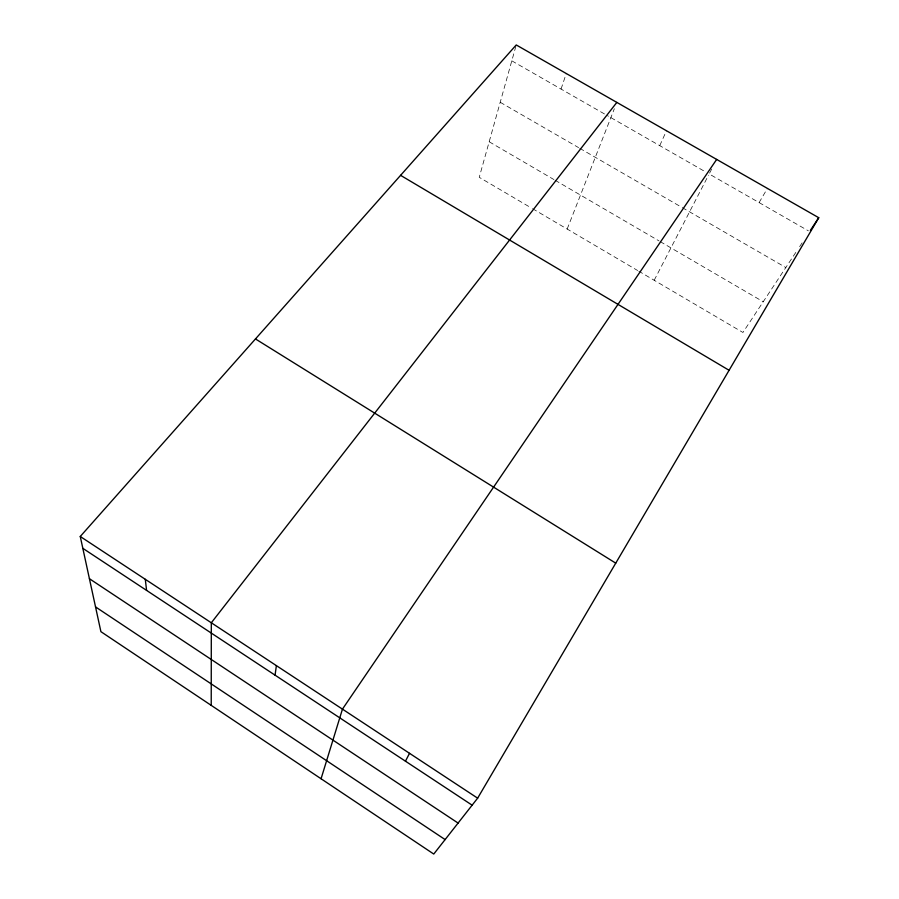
<?xml version="1.0" encoding="UTF-8"?>
<svg xmlns="http://www.w3.org/2000/svg" width="899" height="899" viewBox="0 0 899 899"><rect width="100%" height="100%" fill="white"/><g stroke="black" fill="none" stroke-linecap="round" stroke-linejoin="round"><path stroke-width="0.67" stroke-dasharray="4.5 3.37" d="M515.869 46.276L479.246 177.317L531.354 207.984M561.055 89.068L566.258 73.516M567.168 229.054L614.343 108.745M659.742 145.638L666.474 130.76M654.191 280.263L708.524 175.181M711.66 169.113L709.154 173.957L808.403 230.852M759.104 202.59L767.42 188.408M795.795 252.439L742.922 332.473L638.829 271.228M799.638 246.629L802.706 241.988M511.801 60.829L608.443 116.229M610.87 117.623L705.535 171.889M500.215 102.272L578.585 147.616M579.776 148.313L681.071 206.916M682.285 207.624L785.827 267.531M489.18 141.772L553.93 179.564M555.133 180.272L658.978 240.887M660.181 241.595L763.229 301.749M532.545 208.68L637.649 270.532"/><path stroke-width="1.35" d="M211.22 705.367L211.31 622.782L616.838 102.407M275.06 675.16L276.386 665.631M321.067 778.759L342.452 709.131L716.672 159.426M405.46 761.183L409.528 753.306M477.639 798.166L818.742 217.715L516.24 44.95L80.258 536.478L100.902 631.66L433.756 854.05L477.639 798.166L80.258 536.478M810.37 230.391L818.742 217.715M400.583 175.339L729.078 370.287M255.473 338.945L615.748 563.156M82.832 548.334L472.132 805.178M89.417 578.709L458.085 823.068M95.53 606.892L445.117 839.587M145.29 579.293L146.582 590.396"/></g></svg>
